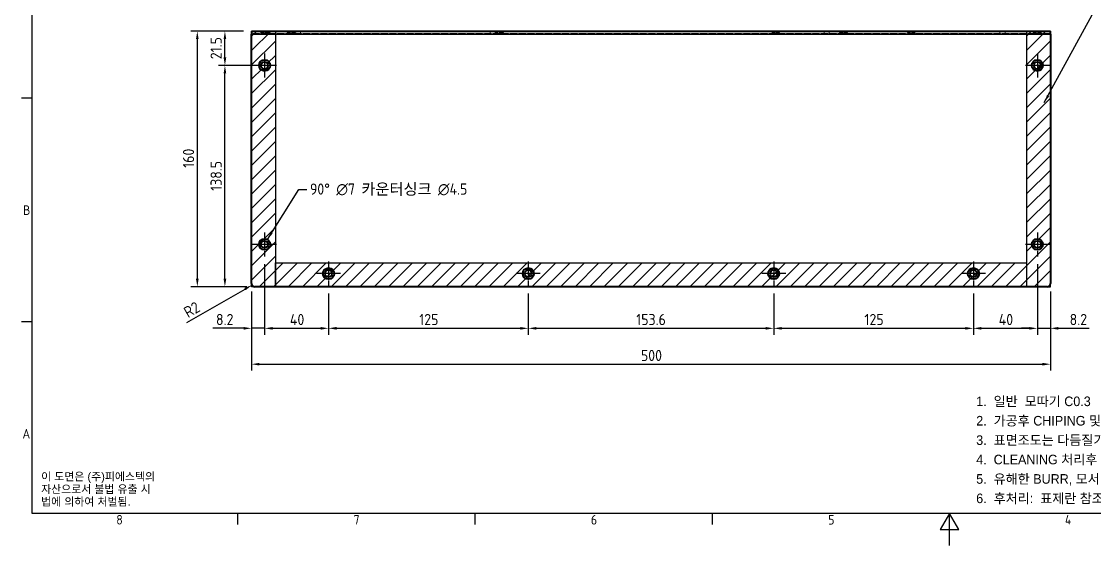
# Model space of a CAD drawing. Header units: millimetres. Extents: x 0 to 1188, y 0 to 840.
# Drawn here: x 13 to 685, y 0 to 328 of the extents above; entities that cross this region are included whole.
import ezdxf

# ---------------------------------------------------------------- set-up
doc = ezdxf.new("R2010")
doc.units = ezdxf.units.MM
doc.header["$LTSCALE"] = 2
doc.linetypes.add('CHAIN', pattern=[0.3543, 0.2362, -0.0295, 0.0591, -0.0295])
doc.linetypes.add('DASHED', pattern=[0.2067, 0.1654, -0.0413])
doc.layers.get('0').update_dxf_attribs({"color": 3, "lineweight": 25})
for name, color, linetype, lineweight in [('가려진 것(ISO)', 2, 'DASHED', 18), ('가려진 좁은 것(ISO)', 2, 'DASHED', 18), ('가시적인 것(ISO)', 3, 'Continuous', 40), ('가시적인 좁은 것(ISO)', 3, 'Continuous', 35), ('경계(ISO)', 7, 'Continuous', 25), ('기호(ISO)', 5, 'Continuous', 25), ('스케치 형상(ISO)', 3, 'Continuous', 25), ('중심 표식(ISO)', 1, 'Continuous', 25), ('치수(ISO)', 2, 'Continuous', 25), ('해치(ISO)', 7, 'Continuous', 18)]:
    doc.layers.add(name, color=color, linetype=linetype, lineweight=lineweight)
doc.styles.add('ISO Proportional', font='arial.ttf')
doc.styles.add('문자 텍스트_M2B', font='isocp.shx')
doc.styles.add('문자 텍스트_PSTEK_POSCO', font='isocp.shx')
doc.styles.add('치수 텍스트_PSTEK_POSCO', font='isocp.shx')
doc.dimstyles.new('치수_PSTEK_POSCO', dxfattribs={"dimscale": 2, "dimtxt": 3.5, "dimasz": 2.5, "dimexe": 2, "dimexo": 2.5, "dimgap": 1, "dimtad": 1, "dimrnd": 1e-08, "dimdsep": 46, "dimtxsty": '치수 텍스트_PSTEK_POSCO', "dimcen": 0.09, "dimdle": 10, "dimclrd": 7, "dimclre": 7, "dimclrt": 2, "dimadec": 1, "dimazin": 2, "dimtfac": 1, "dimtmove": 0, "dimatfit": 3, "dimfxl": 0, "dimtolj": 1, "dimlwd": -1, "dimlwe": -1, "dimarcsym": 0})
doc.dimstyles.new('치수_PSTEK_POSCO$7', dxfattribs={"dimscale": 2, "dimtxt": 3.5, "dimasz": 2.5, "dimexe": 2, "dimexo": 2.5, "dimgap": 1, "dimtad": 1, "dimrnd": 1e-08, "dimdsep": 46, "dimtxsty": '치수 텍스트_PSTEK_POSCO', "dimcen": 0.09, "dimdle": 10, "dimclrd": 7, "dimclre": 7, "dimclrt": 2, "dimadec": 1, "dimazin": 2, "dimtfac": 1, "dimtmove": 0, "dimatfit": 3, "dimfxl": 0, "dimtolj": 1, "dimlwd": -1, "dimlwe": -1, "dimarcsym": 0})
pattern_1 = [(45, (0, 0), (-4.49013, 4.49013), [])]

# ---------------------------------------------------------------- blocks, each defined once
blk = doc.blocks.new('경계 Default Border')
at = {"layer": '경계(ISO)'}
for p, q in [((10, 140), (6.6, 140)), ((10, 70), (6.6, 70)), ((74.25, 10), (74.25, 6.6)), ((148.5, 10), (148.5, 6.6)), ((222.75, 10), (222.75, 6.6))]:
    blk.add_line(p, q, dxfattribs=at)
at = {"layer": '경계(ISO)', "flags": 128}
for points in [[(10, 10), (10, 410), (584, 410), (584, 10), (10, 10)], [(297, 0), (297, 10), (294.11, 5), (299.89, 5), (297, 10)]]:
    blk.add_lwpolyline(points, dxfattribs=at)
at = {"layer": '경계(ISO)', "color": 2, "char_height": 3, "attachment_point": 7, "style": '문자 텍스트_M2B'}
for s, insert in [('B', (7.08, 103.47)), ('A', (6.91, 33.49)), ('8', (36.27, 6.57)), ('7', (110.52, 6.59)), ('6', (184.77, 6.57)), ('5', (259.02, 6.57)), ('4', (333.1, 6.6))]:
    blk.add_mtext(s, dxfattribs=dict(at, insert=insert))
blk = doc.blocks.new('*D24')
at = {"layer": 'Defpoints', "color": 0, "transparency": 16777216}
for p in [(140.52, 300.55), (165.36, 300.55), (159.16, 162.05)]:
    blk.add_point(p, dxfattribs=at)
at = {"layer": '치수(ISO)', "color": 7, "transparency": 16777216}
for p, q in [((160.36, 300.55), (136.52, 300.55)), ((140.52, 167.05), (140.52, 295.55)), ((154.16, 162.05), (136.52, 162.05))]:
    blk.add_line(p, q, dxfattribs=at)
for points in [[(139.69, 295.55), (141.36, 295.55), (140.52, 300.55)], [(139.69, 167.05), (141.36, 167.05), (140.52, 162.05)]]:
    blk.add_solid(points, dxfattribs=at)
at = {"layer": '치수(ISO)', "color": 2, "transparency": 16777216, "insert": (135.02, 222.03), "char_height": 7, "attachment_point": 4, "rotation": 90, "style": '치수 텍스트_PSTEK_POSCO'}
blk.add_mtext('\\A1;138.5', dxfattribs=at)
blk = doc.blocks.new('*D25')
at = {"layer": 'Defpoints', "color": 0, "transparency": 16777216}
for p in [(140.52, 322.05), (157.16, 322.05), (165.36, 300.55)]:
    blk.add_point(p, dxfattribs=at)
at = {"layer": '치수(ISO)', "color": 7, "transparency": 16777216}
for p, q in [((152.16, 322.05), (136.52, 322.05)), ((140.52, 305.55), (140.52, 317.05)), ((160.36, 300.55), (136.52, 300.55))]:
    blk.add_line(p, q, dxfattribs=at)
for points in [[(139.69, 317.05), (141.36, 317.05), (140.52, 322.05)], [(139.69, 305.55), (141.36, 305.55), (140.52, 300.55)]]:
    blk.add_solid(points, dxfattribs=at)
at = {"layer": '치수(ISO)', "color": 2, "transparency": 16777216, "insert": (135.02, 304.43), "char_height": 7, "attachment_point": 4, "rotation": 90, "style": '치수 텍스트_PSTEK_POSCO'}
blk.add_mtext('\\A1;21.5', dxfattribs=at)
blk = doc.blocks.new('*D26')
at = {"layer": 'Defpoints', "color": 0, "transparency": 16777216}
for p in [(165.36, 181.05), (157.16, 164.05), (165.36, 135.98)]:
    blk.add_point(p, dxfattribs=at)
at = {"layer": '치수(ISO)', "color": 7, "transparency": 16777216}
for p, q in [((165.36, 176.05), (165.36, 131.98)), ((157.16, 159.05), (157.16, 131.98)), ((152.16, 135.98), (132.94, 135.98)), ((165.36, 135.98), (157.16, 135.98)), ((170.36, 135.98), (175.36, 135.98))]:
    blk.add_line(p, q, dxfattribs=at)
for points in [[(152.16, 136.81), (152.16, 135.14), (157.16, 135.98)], [(170.36, 136.81), (170.36, 135.14), (165.36, 135.98)]]:
    blk.add_solid(points, dxfattribs=at)
at = {"layer": '치수(ISO)', "color": 2, "transparency": 16777216, "insert": (134.94, 141.48), "char_height": 7, "attachment_point": 4, "style": '치수 텍스트_PSTEK_POSCO'}
blk.add_mtext('\\A1;8.2', dxfattribs=at)
blk = doc.blocks.new('*D27')
at = {"layer": 'Defpoints', "color": 0, "transparency": 16777216}
for p in [(165.36, 181.05), (205.36, 162.75), (205.36, 135.98)]:
    blk.add_point(p, dxfattribs=at)
at = {"layer": '치수(ISO)', "color": 7, "transparency": 16777216}
for p, q in [((165.36, 176.05), (165.36, 131.98)), ((205.36, 157.75), (205.36, 131.98)), ((170.36, 135.98), (200.36, 135.98))]:
    blk.add_line(p, q, dxfattribs=at)
for points in [[(170.36, 136.81), (170.36, 135.14), (165.36, 135.98)], [(200.36, 136.81), (200.36, 135.14), (205.36, 135.98)]]:
    blk.add_solid(points, dxfattribs=at)
at = {"layer": '치수(ISO)', "color": 2, "transparency": 16777216, "insert": (181.17, 141.48), "char_height": 7, "attachment_point": 4, "style": '치수 텍스트_PSTEK_POSCO'}
blk.add_mtext('\\A1;40', dxfattribs=at)
blk = doc.blocks.new('*D28')
at = {"layer": 'Defpoints', "color": 0, "transparency": 16777216}
for p in [(205.36, 162.75), (330.36, 162.75), (330.36, 135.98)]:
    blk.add_point(p, dxfattribs=at)
at = {"layer": '치수(ISO)', "color": 7, "transparency": 16777216}
for p, q in [((205.36, 157.75), (205.36, 131.98)), ((330.36, 157.75), (330.36, 131.98)), ((210.36, 135.98), (325.36, 135.98))]:
    blk.add_line(p, q, dxfattribs=at)
for points in [[(210.36, 136.81), (210.36, 135.14), (205.36, 135.98)], [(325.36, 136.81), (325.36, 135.14), (330.36, 135.98)]]:
    blk.add_solid(points, dxfattribs=at)
at = {"layer": '치수(ISO)', "color": 2, "transparency": 16777216, "insert": (262.13, 141.48), "char_height": 7, "attachment_point": 4, "style": '치수 텍스트_PSTEK_POSCO'}
blk.add_mtext('\\A1;125', dxfattribs=at)
blk = doc.blocks.new('*D29')
at = {"layer": 'Defpoints', "color": 0, "transparency": 16777216}
for p in [(330.36, 162.75), (483.96, 162.75), (483.96, 135.98)]:
    blk.add_point(p, dxfattribs=at)
at = {"layer": '치수(ISO)', "color": 7, "transparency": 16777216}
for p, q in [((330.36, 157.75), (330.36, 131.98)), ((483.96, 157.75), (483.96, 131.98)), ((335.36, 135.98), (478.96, 135.98))]:
    blk.add_line(p, q, dxfattribs=at)
for points in [[(335.36, 136.81), (335.36, 135.14), (330.36, 135.98)], [(478.96, 136.81), (478.96, 135.14), (483.96, 135.98)]]:
    blk.add_solid(points, dxfattribs=at)
at = {"layer": '치수(ISO)', "color": 2, "transparency": 16777216, "insert": (397.9, 141.48), "char_height": 7, "attachment_point": 4, "style": '치수 텍스트_PSTEK_POSCO'}
blk.add_mtext('\\A1;153.6', dxfattribs=at)
blk = doc.blocks.new('*D30')
at = {"layer": 'Defpoints', "color": 0, "transparency": 16777216}
for p in [(483.96, 162.75), (608.96, 162.75), (608.96, 135.98)]:
    blk.add_point(p, dxfattribs=at)
at = {"layer": '치수(ISO)', "color": 7, "transparency": 16777216}
for p, q in [((483.96, 157.75), (483.96, 131.98)), ((608.96, 157.75), (608.96, 131.98)), ((488.96, 135.98), (603.96, 135.98))]:
    blk.add_line(p, q, dxfattribs=at)
for points in [[(488.96, 136.81), (488.96, 135.14), (483.96, 135.98)], [(603.96, 136.81), (603.96, 135.14), (608.96, 135.98)]]:
    blk.add_solid(points, dxfattribs=at)
at = {"layer": '치수(ISO)', "color": 2, "transparency": 16777216, "insert": (540.73, 141.48), "char_height": 7, "attachment_point": 4, "style": '치수 텍스트_PSTEK_POSCO'}
blk.add_mtext('\\A1;125', dxfattribs=at)
blk = doc.blocks.new('*D31')
at = {"layer": 'Defpoints', "color": 0, "transparency": 16777216}
for p in [(648.96, 181.05), (608.96, 162.75), (648.96, 135.98)]:
    blk.add_point(p, dxfattribs=at)
at = {"layer": '치수(ISO)', "color": 7, "transparency": 16777216}
for p, q in [((648.96, 176.05), (648.96, 131.98)), ((608.96, 157.75), (608.96, 131.98)), ((613.96, 135.98), (643.96, 135.98))]:
    blk.add_line(p, q, dxfattribs=at)
for points in [[(613.96, 136.81), (613.96, 135.14), (608.96, 135.98)], [(643.96, 136.81), (643.96, 135.14), (648.96, 135.98)]]:
    blk.add_solid(points, dxfattribs=at)
at = {"layer": '치수(ISO)', "color": 2, "transparency": 16777216, "insert": (624.77, 141.48), "char_height": 7, "attachment_point": 4, "style": '치수 텍스트_PSTEK_POSCO'}
blk.add_mtext('\\A1;40', dxfattribs=at)
blk = doc.blocks.new('*D32')
at = {"layer": 'Defpoints', "color": 0, "transparency": 16777216}
for p in [(648.96, 181.05), (657.16, 164.05), (657.16, 135.98)]:
    blk.add_point(p, dxfattribs=at)
at = {"layer": '치수(ISO)', "color": 7, "transparency": 16777216}
for p, q in [((648.96, 176.05), (648.96, 131.98)), ((657.16, 159.05), (657.16, 131.98)), ((643.96, 135.98), (638.96, 135.98)), ((648.96, 135.98), (657.16, 135.98)), ((662.16, 135.98), (681.38, 135.98))]:
    blk.add_line(p, q, dxfattribs=at)
for points in [[(643.96, 136.81), (643.96, 135.14), (648.96, 135.98)], [(662.16, 136.81), (662.16, 135.14), (657.16, 135.98)]]:
    blk.add_solid(points, dxfattribs=at)
at = {"layer": '치수(ISO)', "color": 2, "transparency": 16777216, "insert": (669.16, 141.48), "char_height": 7, "attachment_point": 4, "style": '치수 텍스트_PSTEK_POSCO'}
blk.add_mtext('\\A1;8.2', dxfattribs=at)
blk = doc.blocks.new('*D33')
at = {"layer": 'Defpoints', "color": 0, "transparency": 16777216}
for p in [(157.16, 164.05), (657.16, 164.05), (657.16, 113.51)]:
    blk.add_point(p, dxfattribs=at)
at = {"layer": '치수(ISO)', "color": 7, "transparency": 16777216}
for p, q in [((157.16, 159.05), (157.16, 109.51)), ((657.16, 159.05), (657.16, 109.51)), ((162.16, 113.51), (652.16, 113.51))]:
    blk.add_line(p, q, dxfattribs=at)
for points in [[(162.16, 114.35), (162.16, 112.68), (157.16, 113.51)], [(652.16, 114.35), (652.16, 112.68), (657.16, 113.51)]]:
    blk.add_solid(points, dxfattribs=at)
at = {"layer": '치수(ISO)', "color": 2, "transparency": 16777216, "insert": (400.85, 119.01), "char_height": 7, "attachment_point": 4, "style": '치수 텍스트_PSTEK_POSCO'}
blk.add_mtext('\\A1;500', dxfattribs=at)
blk = doc.blocks.new('*D35')
at = {"layer": 'Defpoints', "color": 0, "transparency": 16777216}
for p in [(157.16, 322.05), (123.25, 162.05), (159.16, 162.05)]:
    blk.add_point(p, dxfattribs=at)
at = {"layer": '치수(ISO)', "color": 7, "transparency": 16777216}
for p, q in [((152.16, 322.05), (119.25, 322.05)), ((123.25, 317.05), (123.25, 167.05)), ((154.16, 162.05), (119.25, 162.05))]:
    blk.add_line(p, q, dxfattribs=at)
for points in [[(122.41, 317.05), (124.08, 317.05), (123.25, 322.05)], [(122.41, 167.05), (124.08, 167.05), (123.25, 162.05)]]:
    blk.add_solid(points, dxfattribs=at)
at = {"layer": '치수(ISO)', "color": 2, "transparency": 16777216, "insert": (117.75, 236.44), "char_height": 7, "attachment_point": 4, "rotation": 90, "style": '치수 텍스트_PSTEK_POSCO'}
blk.add_mtext('\\A1;160', dxfattribs=at)
blk = doc.blocks.new('*D37')
at = {"layer": 'Defpoints', "color": 0, "transparency": 16777216}
for p in [(157.43, 163.05), (159.16, 164.05)]:
    blk.add_point(p, dxfattribs=at)
at = {"layer": '치수(ISO)', "color": 7, "transparency": 16777216}
blk.add_line((116.7, 139.53), (153.1, 160.55), dxfattribs=at)
blk.add_solid([(152.68, 161.27), (153.51, 159.82), (157.43, 163.05)], dxfattribs=at)
at = {"layer": '치수(ISO)', "color": 2, "transparency": 16777216, "insert": (115.68, 145.3), "char_height": 7, "attachment_point": 4, "rotation": 30, "style": '치수 텍스트_PSTEK_POSCO'}
blk.add_mtext('\\A1;R2', dxfattribs=at)
blk = doc.blocks.new('주석-판금')
at = {"layer": '기호(ISO)', "color": 2, "insert": (-40.78, 16.76), "char_height": 3, "width": 116.6778, "attachment_point": 1, "line_spacing_factor": 1.214608, "style": 'ISO Proportional'}
blk.add_mtext('\\f굴림|b0|i0;\\H3.0000;1.  일반  모따기 C0.3\\P2.  가공후 CHIPING 및 BROKEN 없을 것.\\P3.  표면조도는 다듬질기호 Ra값을 준수할 것.\\P4.  CLEANING 처리후 납품 할 것.\\P5.  유해한 BURR, 모서리 제거 할 것.\\P6.  후처리:  표제란 참조 할 것.', dxfattribs=at)

msp = doc.modelspace()

# ---------------------------------------------------------------- hatches: boundary and pattern name
at = {"layer": '해치(ISO)'}
h = msp.add_hatch(dxfattribs=at)
h.set_pattern_fill('ANSI31', color=1, scale=50.8, style=0)
h.set_pattern_definition(pattern_1)
edge = h.paths.add_edge_path(flags=0)
edge.add_arc((165.3574, 188.5459), 2.25, 0, 360)
edge = h.paths.add_edge_path(flags=0)
edge.add_arc((165.3574, 300.5459), 2.25, 0, 360)
h.paths.add_polyline_path([(172.1574, 162.0459), (172.1574, 322.0459), (157.1574, 322.0459), (157.1574, 162.0459)])
h = msp.add_hatch(dxfattribs=at)
h.set_pattern_fill('ANSI31', color=1, scale=50.8, style=0)
h.set_pattern_definition(pattern_1)
edge = h.paths.add_edge_path(flags=0)
edge.add_arc((648.9574, 188.5459), 2.25, 0, 360)
h.paths.add_polyline_path([(642.1574, 162.0459), (657.1574, 162.0459), (657.1574, 322.0459), (642.1574, 322.0459)])
h = msp.add_hatch(dxfattribs=at)
h.set_pattern_fill('ANSI31', color=1, scale=50.8, style=0)
h.set_pattern_definition(pattern_1)
h.paths.add_polyline_path([(172.1574, 177.0459), (172.1574, 162.0459), (642.1574, 162.0459), (642.1574, 177.0459)])

# ---------------------------------------------------------------- linework, layer by layer
at = {"layer": '가려진 것(ISO)', "ltscale": 12.094824}
for p, q in [((172.1574, 320.5459), (157.1574, 320.5459)), ((657.1574, 320.5459), (642.1574, 320.5459))]:
    msp.add_line(p, q, dxfattribs=at)
at = {"layer": '가려진 것(ISO)', "ltscale": 1.548747}
for p, q in [((163.1074, 320.8959), (161.9574, 322.0459)), ((167.6074, 320.8959), (168.7574, 322.0459)), ((179.9074, 320.8959), (178.7574, 322.0459)), ((184.4074, 320.8959), (185.5574, 322.0459)), ((309.9074, 320.8959), (308.7574, 322.0459)), ((314.4074, 320.8959), (315.5574, 322.0459)), ((646.7074, 320.8959), (645.5574, 322.0459)), ((651.2074, 320.8959), (652.3574, 322.0459))]:
    msp.add_line(p, q, dxfattribs=at)
at = {"layer": '가려진 것(ISO)', "ltscale": 6.731654}
for p, q in [((167.6074, 320.8959), (163.1074, 320.8959)), ((184.4074, 320.8959), (179.9074, 320.8959)), ((314.4074, 320.8959), (309.9074, 320.8959)), ((651.2074, 320.8959), (646.7074, 320.8959))]:
    msp.add_line(p, q, dxfattribs=at)
at = {"layer": '가려진 것(ISO)', "ltscale": 0.333222}
for p, q in [((163.1074, 320.5459), (163.1074, 320.8959)), ((167.6074, 320.5459), (167.6074, 320.8959)), ((179.9074, 320.5459), (179.9074, 320.8959)), ((184.4074, 320.5459), (184.4074, 320.8959)), ((309.9074, 320.5459), (309.9074, 320.8959)), ((314.4074, 320.5459), (314.4074, 320.8959)), ((646.7074, 320.5459), (646.7074, 320.8959)), ((651.2074, 320.5459), (651.2074, 320.8959))]:
    msp.add_line(p, q, dxfattribs=at)
at = {"layer": '가려진 것(ISO)', "ltscale": 13.06797}
msp.add_line((642.1574, 320.5459), (172.1574, 320.5459), dxfattribs=at)
at = {"layer": '가려진 것(ISO)', "ltscale": 1.428422}
for p, q in [((187.8074, 322.0459), (187.8074, 320.5459)), ((306.5074, 322.0459), (306.5074, 320.5459)), ((515.5574, 320.5459), (515.5574, 322.0459)), ((518.7574, 320.5459), (518.7574, 322.0459)), ((625.5574, 320.5459), (625.5574, 322.0459)), ((628.7574, 320.5459), (628.7574, 322.0459))]:
    msp.add_line(p, q, dxfattribs=at)
at = {"layer": '가려진 것(ISO)', "ltscale": 1.414065}
for p, q in [((483.0574, 320.9959), (482.0074, 322.0459)), ((487.2574, 320.9959), (488.3074, 322.0459)), ((525.5574, 320.9959), (524.5074, 322.0459)), ((529.7574, 320.9959), (530.8074, 322.0459)), ((568.0574, 320.9959), (567.0074, 322.0459)), ((572.2574, 320.9959), (573.3074, 322.0459))]:
    msp.add_line(p, q, dxfattribs=at)
at = {"layer": '가려진 것(ISO)', "ltscale": 6.28287}
for p, q in [((487.2574, 320.9959), (483.0574, 320.9959)), ((529.7574, 320.9959), (525.5574, 320.9959)), ((572.2574, 320.9959), (568.0574, 320.9959))]:
    msp.add_line(p, q, dxfattribs=at)
at = {"layer": '가려진 것(ISO)', "ltscale": 0.428457}
for p, q in [((483.0574, 320.5459), (483.0574, 320.9959)), ((487.2574, 320.5459), (487.2574, 320.9959)), ((525.5574, 320.5459), (525.5574, 320.9959)), ((529.7574, 320.5459), (529.7574, 320.9959)), ((568.0574, 320.5459), (568.0574, 320.9959)), ((572.2574, 320.5459), (572.2574, 320.9959))]:
    msp.add_line(p, q, dxfattribs=at)
at = {"layer": '가려진 좁은 것(ISO)', "ltscale": 13.304306}
for p, q in [((172.1574, 177.0459), (172.1574, 320.0459)), ((642.1574, 320.0459), (642.1574, 177.0459))]:
    msp.add_line(p, q, dxfattribs=at)
at = {"layer": '가려진 좁은 것(ISO)', "ltscale": 13.06797}
msp.add_line((642.1574, 177.0459), (172.1574, 177.0459), dxfattribs=at)
at = {"layer": '가시적인 것(ISO)'}
for p, q in [((157.1574, 322.0459), (657.1574, 322.0459)), ((157.1574, 322.0459), (157.1574, 320.0459)), ((157.1574, 164.0459), (157.1574, 320.0459)), ((657.1574, 320.0459), (657.1574, 322.0459)), ((657.1574, 320.0459), (657.1574, 164.0459)), ((655.1574, 162.0459), (159.1574, 162.0459))]:
    msp.add_line(p, q, dxfattribs=at)
for centre, radius in [((165.3574, 300.5459), 3.5), ((165.3574, 300.5459), 2.25), ((648.9574, 300.5459), 3.5), ((648.9574, 300.5459), 2.25), ((165.3574, 188.5459), 3.5), ((165.3574, 188.5459), 2.25), ((648.9574, 188.5459), 3.5), ((648.9574, 188.5459), 2.25), ((205.3574, 170.2459), 3.5), ((205.3574, 170.2459), 2.25), ((330.3574, 170.2459), 3.5), ((330.3574, 170.2459), 2.25), ((483.9574, 170.2459), 3.5), ((483.9574, 170.2459), 2.25), ((608.9574, 170.2459), 3.5), ((608.9574, 170.2459), 2.25)]:
    msp.add_circle(centre, radius, dxfattribs=at)
for centre, start, end in [((159.1574, 164.0459), 180, 270), ((655.1574, 164.0459), 270, 0)]:
    msp.add_arc(centre, 2, start, end, dxfattribs=at)
at = {"layer": '가시적인 좁은 것(ISO)'}
msp.add_line((657.1574, 320.0459), (157.1574, 320.0459), dxfattribs=at)
at = {"layer": '스케치 형상(ISO)'}
for p, q in [((157.1574, 322.0459), (172.1574, 322.0459)), ((157.1574, 162.0459), (157.1574, 322.0459)), ((172.1574, 322.0459), (172.1574, 162.0459)), ((657.1574, 322.0459), (642.1574, 322.0459)), ((642.1574, 322.0459), (642.1574, 162.0459)), ((657.1574, 162.0459), (657.1574, 322.0459)), ((172.1574, 162.0459), (172.1574, 177.0459)), ((172.1574, 177.0459), (642.1574, 177.0459)), ((642.1574, 177.0459), (642.1574, 162.0459)), ((172.1574, 162.0459), (157.1574, 162.0459)), ((642.1574, 162.0459), (172.1574, 162.0459)), ((642.1574, 162.0459), (657.1574, 162.0459))]:
    msp.add_line(p, q, dxfattribs=at)
at = {"layer": '중심 표식(ISO)', "linetype": 'CHAIN', "ltscale": 8.333956}
for p, q in [((165.3574, 308.0459), (165.3574, 293.0459)), ((648.9574, 308.0459), (648.9574, 293.0459)), ((172.8574, 300.5459), (157.8574, 300.5459)), ((656.4574, 300.5459), (641.4574, 300.5459)), ((165.3574, 196.0459), (165.3574, 181.0459)), ((648.9574, 196.0459), (648.9574, 181.0459)), ((172.8574, 188.5459), (157.8574, 188.5459)), ((656.4574, 188.5459), (641.4574, 188.5459)), ((205.3574, 177.7459), (205.3574, 162.7459)), ((330.3574, 177.7459), (330.3574, 162.7459)), ((483.9574, 177.7459), (483.9574, 162.7459)), ((608.9574, 177.7459), (608.9574, 162.7459)), ((212.8574, 170.2459), (197.8574, 170.2459)), ((337.8574, 170.2459), (322.8574, 170.2459)), ((491.4574, 170.2459), (476.4574, 170.2459)), ((616.4574, 170.2459), (601.4574, 170.2459))]:
    msp.add_line(p, q, dxfattribs=at)

# ---------------------------------------------------------------- block references
at = {"xscale": 2, "yscale": 2, "zscale": 2}
for name, p in [('경계 Default Border', (0, 0)), ('주석-판금', (692.2483, 59.7632))]:
    msp.add_blockref(name, p, dxfattribs=at)

# ---------------------------------------------------------------- texts
at = {"layer": '기호(ISO)', "color": 2, "attachment_point": 4}
for s, insert, char_height, width, line_spacing_factor, style in [('{90° \\fAIGDT|b0|i0;\\H7.0000;n\\fisocp|b0|i0;\\H7.0000;7 카운터싱크 \\fAIGDT|b0|i0;\\H7.0000;n\\fisocp|b0|i0;\\H7.0000;4.5}', (193.7233, 222.7859), 6.9999999, 115.205278, 0.6125, '치수 텍스트_PSTEK_POSCO'), ('{\\fArial|b0|i0;\\H5.0000;이 도면은 (주)피에스텍의\\P자산으로서 불법 유출 시 \\P법에 의하여 처벌됨.}', (25.5102, 35.0293), 5, 78.612207, 0.944221, '문자 텍스트_PSTEK_POSCO')]:
    msp.add_mtext(s, dxfattribs=dict(at, insert=insert, char_height=char_height, width=width, line_spacing_factor=line_spacing_factor, style=style))

# ---------------------------------------------------------------- dimensions: what is measured, and where the dimension line sits
at = {"layer": '치수(ISO)', "color": 7}
for base, p1, p2, angle, override, picture, middle in [((140.5236, 322.0459), (165.3574, 300.5459), (157.1574, 322.0459), 90, {"dimdec": 2, "dimtp": 0, "dimtm": 0, "dimtdec": 2, "dimtofl": 0, "dimatfit": 1}, '*D25', (140.5236, 311.3159)), ((123.2475, 162.0459), (157.1574, 322.0459), (159.1574, 162.0459), 270, {"dimdec": 2, "dimtp": 0, "dimtm": 0, "dimtdec": 2, "dimtofl": 0, "dimatfit": 1}, '*D35', (123.2475, 242.0459)), ((140.5236, 300.5459), (159.1574, 162.0459), (165.3574, 300.5459), 90, {"dimdec": 2, "dimtp": 0, "dimtm": 0, "dimtdec": 2, "dimtofl": 0, "dimatfit": 1}, '*D24', (140.5236, 231.2759)), ((165.3574, 135.9756), (157.1574, 164.0459), (165.3574, 181.0459), 180, {"dimdec": 2, "dimtp": 0, "dimtm": 0, "dimtdec": 2, "dimtofl": 1, "dimatfit": 1}, '*D26', (140.0472, 135.9756)), ((205.3574, 135.9756), (165.3574, 181.0459), (205.3574, 162.7459), 180, {"dimdec": 2, "dimtp": 0, "dimtm": 0, "dimtdec": 2, "dimtofl": 0, "dimatfit": 1}, '*D27', (185.3774, 135.9756)), ((648.9574, 135.9756), (608.9574, 162.7459), (648.9574, 181.0459), 180, {"dimdec": 2, "dimtp": 0, "dimtm": 0, "dimtdec": 2, "dimtofl": 0, "dimatfit": 1}, '*D31', (628.9774, 135.9756)), ((657.1574, 135.9756), (648.9574, 181.0459), (657.1574, 164.0459), 180, {"dimdec": 2, "dimtp": 0, "dimtm": 0, "dimtdec": 2, "dimtofl": 1, "dimatfit": 1}, '*D32', (674.2676, 135.9756)), ((330.3574, 135.9756), (205.3574, 162.7459), (330.3574, 162.7459), 180, {"dimdec": 2, "dimtp": 0, "dimtm": 0, "dimtdec": 2, "dimtofl": 0, "dimatfit": 1}, '*D28', (267.8774, 135.9756)), ((483.9574, 135.9756), (330.3574, 162.7459), (483.9574, 162.7459), 180, {"dimdec": 2, "dimtp": 0, "dimtm": 0, "dimtdec": 2, "dimtofl": 0, "dimatfit": 1}, '*D29', (407.1774, 135.9756)), ((608.9574, 135.9756), (483.9574, 162.7459), (608.9574, 162.7459), 180, {"dimdec": 2, "dimtp": 0, "dimtm": 0, "dimtdec": 2, "dimtofl": 0, "dimatfit": 1}, '*D30', (546.4774, 135.9756))]:
    dim = msp.add_linear_dim(base=base, p1=p1, p2=p2, angle=angle, dimstyle='치수_PSTEK_POSCO', override=override, dxfattribs=at)
    dim.commit()
    dim.dimension.update_dxf_attribs({"geometry": picture, "text_midpoint": middle, "dimtype": 160})
dim = msp.add_radius_dim(center=(159.1574, 164.0459), mpoint=(157.4253, 163.0459), dimstyle='치수_PSTEK_POSCO', override={"dimdec": 2, "dimcen": 0, "dimtp": 0, "dimtm": 0, "dimtdec": 2, "dimtofl": 0}, dxfattribs=at)
dim.commit()
dim.dimension.update_dxf_attribs({"geometry": '*D37', "text_midpoint": (122.2542, 142.7399), "dimtype": 164})
dim = msp.add_linear_dim(base=(657.1574, 113.5142), p1=(157.1574, 164.0459), p2=(657.1574, 164.0459), dimstyle='치수_PSTEK_POSCO', override={"dimdec": 2, "dimtp": 0, "dimtm": 0, "dimtdec": 2, "dimtofl": 0, "dimatfit": 1}, dxfattribs=at)
dim.commit()
dim.dimension.update_dxf_attribs({"geometry": '*D33', "text_midpoint": (407.1574, 113.5142), "dimtype": 160})

# ---------------------------------------------------------------- leaders
at = {"layer": '기호(ISO)', "color": 7, "annotation_type": 0, "has_hookline": 1, "hookline_direction": 0}
for points, text_width in [([(653.2995, 277.3101), (688.0134, 340.9005), (693.0134, 340.9005)], 95.7407), ([(167.1074, 191.577), (186.7233, 222.7859), (191.7233, 222.7859)], 104.4696)]:
    msp.add_leader(points, dimstyle='치수_PSTEK_POSCO$7', override={"dimtad": 0}, dxfattribs=dict(at, text_width=text_width))

doc.saveas('drawing.dxf')
